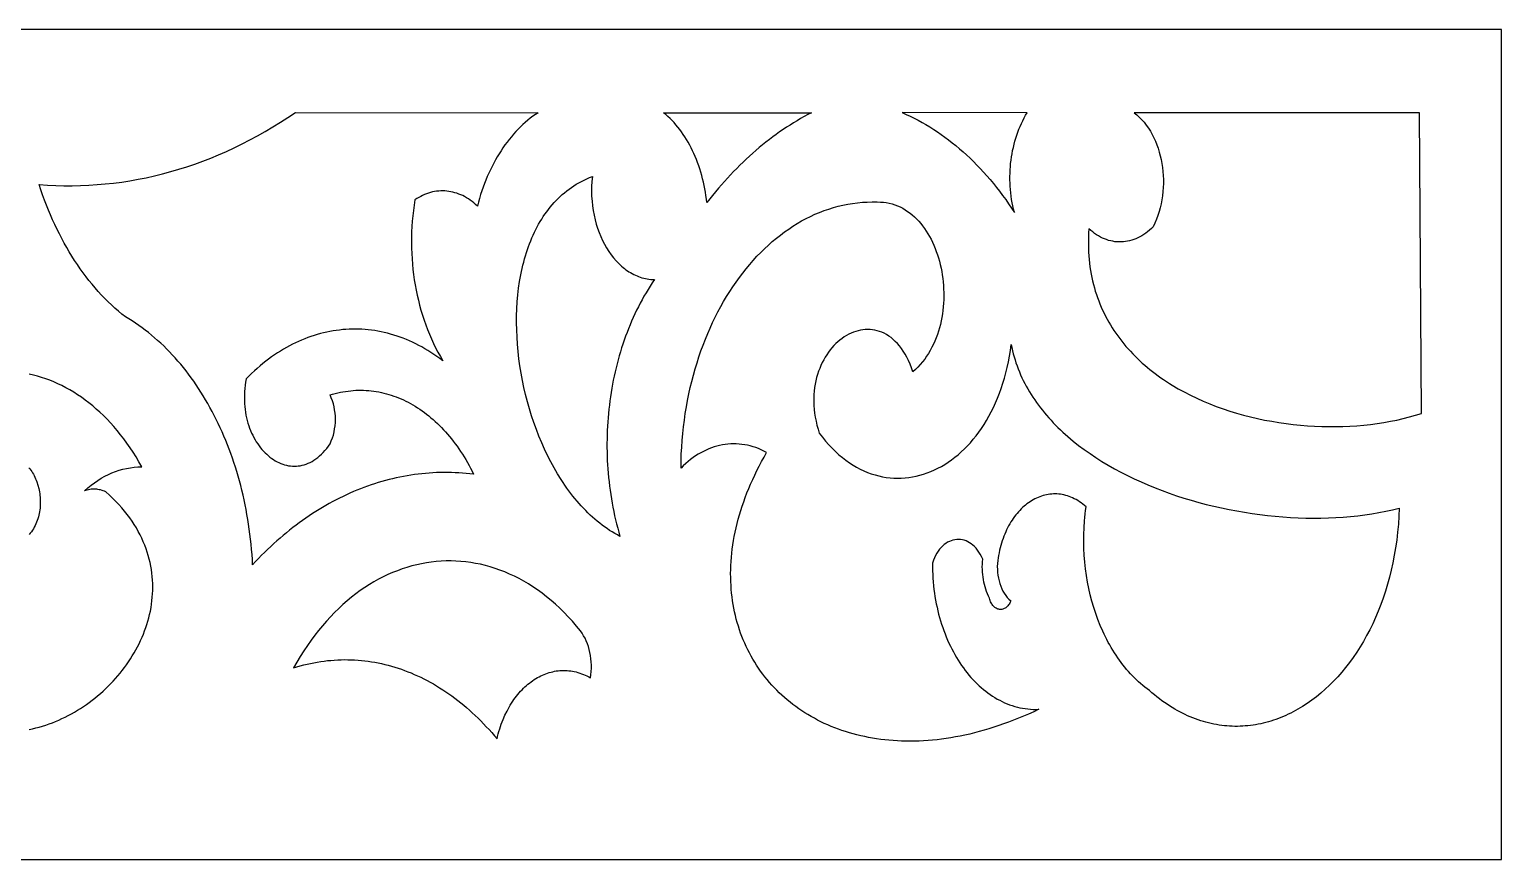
# Model space of a CAD drawing. Extents: x -220 to 220, y -60 to 60.
# Drawn here: x 7.3 to 220, y -60 to 60 of the extents above; entities that cross this region are included whole.
import ezdxf

# ---------------------------------------------------------------- set-up
doc = ezdxf.new("R2010")
doc.units = 0
doc.layers.add('LAYER_1', color=18, linetype='CONTINUOUS')

msp = doc.modelspace()

# ---------------------------------------------------------------- linework, layer by layer
at = {"layer": 'LAYER_1'}
for points in [[(-220, -60), (220, -60), (220, 60), (-220, 60)], [(39.57, -17.38), (39.53, -16.63), (39.48, -15.89), (39.42, -15.16), (39.35, -14.43), (39.27, -13.7), (39.18, -12.97), (39.09, -12.25), (38.99, -11.53), (38.87, -10.82), (38.75, -10.11), (38.62, -9.4), (38.48, -8.7), (38.34, -8), (38.18, -7.31), (38.02, -6.62), (37.85, -5.94), (37.67, -5.26), (37.48, -4.59), (37.28, -3.92), (37.08, -3.26), (36.86, -2.61), (36.64, -1.96), (36.42, -1.31), (36.18, -0.67), (35.94, -0.04), (35.69, 0.59), (35.43, 1.21), (35.16, 1.82), (34.89, 2.43), (34.61, 3.03), (34.32, 3.62), (34.02, 4.2), (33.72, 4.78), (33.41, 5.35), (33.1, 5.92), (32.77, 6.48), (32.44, 7.02), (32.11, 7.57), (31.76, 8.1), (31.41, 8.62), (31.06, 9.14), (30.69, 9.65), (30.32, 10.15), (29.95, 10.64), (29.56, 11.12), (29.18, 11.6), (28.78, 12.06), (28.38, 12.52), (27.97, 12.96), (27.56, 13.4), (27.14, 13.83), (26.72, 14.24), (26.29, 14.65), (25.85, 15.05), (25.41, 15.44), (24.96, 15.81), (24.51, 16.18), (24.05, 16.54), (23.59, 16.88), (23.12, 17.22), (22.65, 17.54), (22.17, 17.86), (21.69, 18.16), (21.2, 18.45), (20.68, 18.86), (20.17, 19.28), (19.67, 19.72), (19.18, 20.18), (18.69, 20.64), (18.21, 21.12), (17.74, 21.61), (17.28, 22.12), (16.82, 22.64), (16.37, 23.17), (15.93, 23.71), (15.5, 24.26), (15.08, 24.83), (14.66, 25.41), (14.25, 26), (13.85, 26.6), (13.46, 27.21), (13.08, 27.83), (12.71, 28.46), (12.34, 29.11), (11.99, 29.76), (11.65, 30.43), (11.31, 31.1), (10.98, 31.78), (10.67, 32.48), (10.36, 33.18), (10.06, 33.89), (9.78, 34.61), (9.5, 35.34), (9.23, 36.08), (8.98, 36.83), (8.73, 37.59), (9.93, 37.5), (11.13, 37.44), (12.32, 37.41), (13.52, 37.41), (14.71, 37.43), (15.91, 37.48), (17.1, 37.56), (18.29, 37.66), (19.48, 37.79), (20.67, 37.94), (21.85, 38.13), (23.03, 38.34), (24.21, 38.57), (25.39, 38.84), (26.56, 39.12), (27.73, 39.44), (28.89, 39.78), (30.05, 40.15), (31.21, 40.54), (32.36, 40.96), (33.51, 41.41), (34.65, 41.88), (35.79, 42.37), (36.92, 42.9), (38.05, 43.45), (39.17, 44.02), (40.29, 44.62), (41.4, 45.25), (42.5, 45.9), (43.59, 46.57), (44.68, 47.27), (45.76, 48), (80.8, 47.96), (80.42, 47.71), (80.05, 47.44), (79.68, 47.16), (79.32, 46.87), (78.96, 46.56), (78.61, 46.25), (78.26, 45.92), (77.92, 45.58), (77.59, 45.23), (77.27, 44.87), (76.95, 44.49), (76.63, 44.11), (76.33, 43.71), (76.03, 43.31), (75.74, 42.89), (75.46, 42.47), (75.18, 42.03), (74.91, 41.59), (74.65, 41.13), (74.4, 40.67), (74.16, 40.2), (73.92, 39.72), (73.69, 39.23), (73.47, 38.73), (73.26, 38.22), (73.06, 37.71), (72.87, 37.18), (72.69, 36.65), (72.51, 36.12), (72.35, 35.57), (72.19, 35.02), (72.04, 34.46), (71.79, 34.69), (71.53, 34.92), (71.27, 35.12), (71.01, 35.32), (70.74, 35.5), (70.47, 35.67), (70.19, 35.83), (69.92, 35.97), (69.64, 36.1), (69.35, 36.21), (69.07, 36.32), (68.78, 36.4), (68.49, 36.48), (68.2, 36.54), (67.91, 36.59), (67.62, 36.63), (67.33, 36.65), (67.03, 36.66), (66.74, 36.66), (66.45, 36.64), (66.15, 36.61), (65.86, 36.56), (65.57, 36.5), (65.28, 36.43), (64.99, 36.35), (64.7, 36.25), (64.42, 36.13), (64.13, 36.01), (63.85, 35.87), (63.57, 35.71), (63.29, 35.55), (63.02, 35.36), (62.9, 34.59), (62.8, 33.82), (62.71, 33.05), (62.64, 32.27), (62.58, 31.49), (62.54, 30.72), (62.52, 29.94), (62.52, 29.17), (62.53, 28.39), (62.55, 27.62), (62.6, 26.85), (62.66, 26.09), (62.73, 25.32), (62.82, 24.56), (62.93, 23.81), (63.05, 23.06), (63.19, 22.31), (63.34, 21.57), (63.51, 20.84), (63.69, 20.12), (63.89, 19.4), (64.1, 18.69), (64.33, 17.98), (64.57, 17.29), (64.83, 16.6), (65.11, 15.93), (65.39, 15.26), (65.7, 14.61), (66.01, 13.96), (66.34, 13.33), (66.69, 12.71), (67.05, 12.11), (66.62, 12.43), (66.2, 12.73), (65.77, 13.03), (65.33, 13.31), (64.9, 13.59), (64.46, 13.85), (64.02, 14.1), (63.58, 14.33), (63.13, 14.56), (62.69, 14.78), (62.24, 14.98), (61.79, 15.17), (61.34, 15.35), (60.88, 15.52), (60.43, 15.68), (59.97, 15.82), (59.51, 15.96), (59.05, 16.08), (58.59, 16.19), (58.13, 16.29), (57.67, 16.38), (57.21, 16.46), (56.75, 16.52), (56.28, 16.58), (55.82, 16.62), (55.36, 16.65), (54.89, 16.67), (54.43, 16.68), (53.97, 16.68), (53.5, 16.66), (53.04, 16.64), (52.58, 16.6), (52.11, 16.55), (51.65, 16.49), (51.19, 16.42), (50.73, 16.34), (50.27, 16.25), (49.81, 16.14), (49.36, 16.03), (48.9, 15.9), (48.45, 15.76), (47.99, 15.61), (47.54, 15.45), (47.09, 15.28), (46.65, 15.1), (46.2, 14.9), (45.76, 14.7), (45.32, 14.48), (44.88, 14.25), (44.44, 14.01), (44.01, 13.76), (43.58, 13.5), (43.15, 13.23), (42.72, 12.95), (42.3, 12.65), (41.88, 12.35), (41.46, 12.03), (41.05, 11.7), (40.64, 11.36), (40.23, 11.01), (39.83, 10.65), (39.43, 10.28), (39.03, 9.9), (38.64, 9.5), (38.56, 9.03), (38.49, 8.57), (38.44, 8.11), (38.41, 7.66), (38.38, 7.21), (38.38, 6.76), (38.38, 6.33), (38.4, 5.9), (38.44, 5.47), (38.48, 5.06), (38.54, 4.65), (38.61, 4.24), (38.7, 3.85), (38.79, 3.46), (38.9, 3.08), (39.01, 2.71), (39.14, 2.35), (39.28, 2), (39.42, 1.66), (39.58, 1.33), (39.75, 1), (39.92, 0.69), (40.1, 0.39), (40.3, 0.09), (40.5, -0.19), (40.7, -0.46), (40.92, -0.72), (41.14, -0.96), (41.36, -1.2), (41.6, -1.42), (41.84, -1.63), (42.08, -1.83), (42.33, -2.02), (42.59, -2.19), (42.84, -2.35), (43.11, -2.49), (43.37, -2.62), (43.64, -2.74), (43.92, -2.84), (44.19, -2.93), (44.47, -3), (44.75, -3.06), (45.03, -3.1), (45.32, -3.12), (45.6, -3.13), (45.89, -3.12), (46.17, -3.1), (46.46, -3.06), (46.75, -3), (47.03, -2.93), (47.31, -2.83), (47.6, -2.72), (47.88, -2.59), (48.16, -2.44), (48.43, -2.28), (48.71, -2.09), (48.98, -1.89), (49.24, -1.66), (49.51, -1.42), (49.77, -1.15), (50.02, -0.87), (50.27, -0.56), (50.52, -0.24), (50.76, 0.11), (50.94, 0.52), (51.1, 0.94), (51.23, 1.37), (51.34, 1.81), (51.42, 2.26), (51.48, 2.71), (51.52, 3.17), (51.53, 3.63), (51.52, 4.09), (51.48, 4.55), (51.42, 5.01), (51.34, 5.46), (51.23, 5.9), (51.1, 6.33), (50.94, 6.75), (50.76, 7.16), (51.13, 7.27), (51.5, 7.37), (51.88, 7.46), (52.25, 7.55), (52.62, 7.62), (53, 7.68), (53.37, 7.73), (53.74, 7.78), (54.11, 7.81), (54.49, 7.83), (54.86, 7.84), (55.23, 7.85), (55.6, 7.84), (55.97, 7.82), (56.34, 7.8), (56.71, 7.76), (57.07, 7.71), (57.44, 7.66), (57.8, 7.59), (58.17, 7.52), (58.53, 7.44), (58.89, 7.34), (59.25, 7.24), (59.6, 7.13), (59.96, 7.01), (60.31, 6.88), (60.66, 6.74), (61.01, 6.59), (61.36, 6.44), (61.71, 6.27), (62.05, 6.1), (62.39, 5.91), (62.73, 5.72), (63.06, 5.52), (63.4, 5.31), (63.73, 5.09), (64.05, 4.87), (64.38, 4.63), (64.7, 4.39), (65.02, 4.13), (65.33, 3.87), (65.65, 3.61), (65.95, 3.33), (66.26, 3.04), (66.56, 2.75), (66.86, 2.45), (67.15, 2.14), (67.44, 1.82), (67.73, 1.49), (68.01, 1.16), (68.29, 0.82), (68.56, 0.47), (68.83, 0.11), (69.1, -0.25), (69.36, -0.62), (69.62, -1), (69.87, -1.39), (70.11, -1.79), (70.36, -2.19), (70.59, -2.6), (70.83, -3.02), (71.05, -3.44), (71.27, -3.87), (71.49, -4.31), (70.96, -4.25), (70.42, -4.19), (69.88, -4.15), (69.35, -4.11), (68.81, -4.08), (68.28, -4.06), (67.74, -4.05), (67.21, -4.05), (66.67, -4.06), (66.14, -4.07), (65.61, -4.1), (65.08, -4.13), (64.54, -4.17), (64.01, -4.22), (63.48, -4.28), (62.95, -4.35), (62.43, -4.43), (61.9, -4.51), (61.37, -4.61), (60.85, -4.71), (60.32, -4.82), (59.8, -4.94), (59.28, -5.07), (58.76, -5.2), (58.24, -5.35), (57.72, -5.5), (57.2, -5.67), (56.69, -5.84), (56.18, -6.01), (55.66, -6.2), (55.15, -6.4), (54.64, -6.6), (54.14, -6.81), (53.63, -7.03), (53.13, -7.26), (52.63, -7.5), (52.13, -7.74), (51.63, -8), (51.14, -8.26), (50.64, -8.53), (50.15, -8.8), (49.66, -9.09), (49.18, -9.38), (48.69, -9.68), (48.21, -9.99), (47.73, -10.31), (47.25, -10.64), (46.78, -10.97), (46.3, -11.31), (45.84, -11.66), (45.37, -12.02), (44.9, -12.38), (44.44, -12.76), (43.98, -13.14), (43.53, -13.53), (43.08, -13.92), (42.63, -14.33), (42.18, -14.74), (41.74, -15.16), (41.3, -15.59), (40.86, -16.02), (40.42, -16.47), (39.99, -16.92)], [(105.19, 34.96), (105.13, 35.47), (105.06, 35.97), (104.98, 36.47), (104.9, 36.97), (104.8, 37.46), (104.69, 37.94), (104.58, 38.42), (104.45, 38.9), (104.32, 39.37), (104.17, 39.83), (104.02, 40.29), (103.86, 40.74), (103.69, 41.18), (103.51, 41.62), (103.32, 42.05), (103.13, 42.47), (102.92, 42.88), (102.71, 43.29), (102.49, 43.69), (102.26, 44.07), (102.03, 44.45), (101.78, 44.82), (101.53, 45.18), (101.27, 45.54), (101.01, 45.88), (100.73, 46.21), (100.45, 46.53), (100.17, 46.84), (99.87, 47.14), (99.57, 47.42), (99.26, 47.7), (98.95, 47.96), (120.3, 47.96), (119.78, 47.69), (119.26, 47.41), (118.74, 47.11), (118.23, 46.81), (117.72, 46.5), (117.21, 46.18), (116.7, 45.86), (116.2, 45.52), (115.7, 45.18), (115.2, 44.82), (114.71, 44.46), (114.22, 44.09), (113.73, 43.71), (113.25, 43.32), (112.77, 42.93), (112.29, 42.52), (111.82, 42.11), (111.35, 41.69), (110.88, 41.26), (110.42, 40.82), (109.96, 40.38), (109.51, 39.92), (109.06, 39.46), (108.61, 38.99), (108.17, 38.52), (107.73, 38.03), (107.3, 37.54), (106.87, 37.04), (106.44, 36.53), (106.02, 36.01), (105.6, 35.49)], [(133.41, 47.97), (133.99, 47.71), (134.57, 47.44), (135.15, 47.16), (135.72, 46.87), (136.28, 46.56), (136.85, 46.24), (137.4, 45.9), (137.96, 45.55), (138.51, 45.19), (139.05, 44.82), (139.59, 44.43), (140.12, 44.03), (140.65, 43.62), (141.18, 43.2), (141.7, 42.76), (142.21, 42.31), (142.72, 41.85), (143.22, 41.38), (143.72, 40.89), (144.21, 40.4), (144.7, 39.89), (145.18, 39.37), (145.65, 38.84), (146.12, 38.29), (146.58, 37.74), (147.03, 37.17), (147.48, 36.6), (147.92, 36.01), (148.36, 35.41), (148.78, 34.8), (149.2, 34.18), (149.62, 33.55), (149.5, 34.01), (149.4, 34.48), (149.3, 34.94), (149.22, 35.42), (149.15, 35.89), (149.1, 36.36), (149.05, 36.84), (149.01, 37.32), (148.99, 37.79), (148.98, 38.27), (148.98, 38.75), (148.99, 39.22), (149.01, 39.7), (149.04, 40.17), (149.08, 40.64), (149.14, 41.11), (149.2, 41.58), (149.28, 42.04), (149.37, 42.5), (149.47, 42.95), (149.58, 43.4), (149.69, 43.85), (149.82, 44.29), (149.97, 44.73), (150.12, 45.16), (150.28, 45.58), (150.45, 45.99), (150.63, 46.4), (150.83, 46.81), (151.03, 47.2), (151.24, 47.59), (151.47, 47.96)], [(160.39, 31.19), (160.35, 30.61), (160.32, 30.04), (160.31, 29.47), (160.31, 28.91), (160.32, 28.35), (160.34, 27.81), (160.37, 27.26), (160.42, 26.73), (160.48, 26.2), (160.54, 25.67), (160.62, 25.16), (160.71, 24.64), (160.81, 24.14), (160.92, 23.64), (161.04, 23.15), (161.17, 22.66), (161.31, 22.18), (161.46, 21.7), (161.62, 21.24), (161.8, 20.77), (161.98, 20.32), (162.17, 19.87), (162.36, 19.42), (162.57, 18.98), (162.79, 18.55), (163.02, 18.12), (163.25, 17.7), (163.49, 17.29), (163.75, 16.88), (164.01, 16.48), (164.28, 16.08), (164.55, 15.69), (164.84, 15.31), (165.13, 14.93), (165.43, 14.55), (165.74, 14.19), (166.06, 13.83), (166.38, 13.47), (166.71, 13.12), (167.05, 12.78), (167.39, 12.44), (167.74, 12.11), (168.1, 11.78), (168.46, 11.46), (168.83, 11.15), (169.21, 10.84), (169.59, 10.54), (169.98, 10.24), (170.37, 9.95), (170.77, 9.66), (171.18, 9.39), (171.59, 9.11), (172.01, 8.84), (172.43, 8.58), (173.29, 8.07), (174.16, 7.59), (175.06, 7.13), (175.97, 6.69), (176.9, 6.28), (177.84, 5.88), (178.79, 5.51), (179.76, 5.16), (180.74, 4.84), (181.73, 4.53), (182.73, 4.25), (183.74, 3.99), (184.75, 3.76), (185.77, 3.54), (186.8, 3.35), (187.83, 3.18), (188.86, 3.03), (189.89, 2.9), (190.93, 2.79), (191.96, 2.71), (193, 2.65), (194.03, 2.6), (195.05, 2.58), (196.08, 2.59), (197.09, 2.61), (198.1, 2.65), (199.1, 2.72), (200.09, 2.8), (201.08, 2.91), (202.05, 3.03), (203.01, 3.18), (203.95, 3.35), (204.88, 3.54), (205.8, 3.75), (206.7, 3.98), (207.58, 4.23), (208.44, 4.5), (208.13, 47.96), (166.92, 47.96), (167.11, 47.81), (167.3, 47.65), (167.67, 47.31), (168.03, 46.95), (168.36, 46.57), (168.68, 46.16), (168.98, 45.73), (169.26, 45.29), (169.52, 44.82), (169.76, 44.34), (169.99, 43.85), (170.19, 43.34), (170.38, 42.82), (170.54, 42.28), (170.69, 41.74), (170.82, 41.18), (170.92, 40.62), (171.01, 40.05), (171.07, 39.47), (171.12, 38.89), (171.14, 38.31), (171.14, 37.72), (171.12, 37.13), (171.08, 36.55), (171.01, 35.96), (170.93, 35.38), (170.82, 34.8), (170.68, 34.23), (170.53, 33.66), (170.35, 33.1), (170.14, 32.55), (169.92, 32.01), (169.67, 31.48), (169.41, 31.22), (169.14, 30.98), (168.87, 30.76), (168.6, 30.55), (168.32, 30.35), (168.03, 30.18), (167.75, 30.01), (167.46, 29.87), (167.16, 29.74), (166.87, 29.63), (166.57, 29.53), (166.27, 29.45), (165.97, 29.38), (165.67, 29.33), (165.36, 29.3), (165.06, 29.28), (164.75, 29.28), (164.45, 29.29), (164.15, 29.32), (163.84, 29.37), (163.54, 29.43), (163.24, 29.51), (162.94, 29.61), (162.64, 29.72), (162.35, 29.85), (162.06, 29.99), (161.77, 30.15), (161.48, 30.32), (161.2, 30.52), (160.93, 30.72), (160.65, 30.95)], [(92.64, -13.29), (92.26, -13.08), (91.89, -12.87), (91.51, -12.64), (91.14, -12.41), (90.78, -12.16), (90.42, -11.91), (90.06, -11.65), (89.71, -11.38), (89.36, -11.09), (89.02, -10.8), (88.68, -10.5), (88.35, -10.2), (88.02, -9.88), (87.69, -9.56), (87.37, -9.22), (87.05, -8.88), (86.74, -8.54), (86.44, -8.18), (86.13, -7.82), (85.84, -7.45), (85.54, -7.07), (85.26, -6.69), (84.97, -6.29), (84.69, -5.9), (84.42, -5.49), (84.15, -5.08), (83.63, -4.25), (83.13, -3.38), (82.65, -2.5), (82.19, -1.6), (81.75, -0.68), (81.33, 0.26), (80.93, 1.22), (80.56, 2.19), (80.2, 3.17), (79.87, 4.16), (79.56, 5.17), (79.28, 6.18), (79.01, 7.21), (78.77, 8.24), (78.56, 9.27), (78.36, 10.31), (78.19, 11.35), (78.05, 12.4), (77.93, 13.44), (77.84, 14.48), (77.77, 15.52), (77.72, 16.56), (77.7, 17.58), (77.71, 18.61), (77.74, 19.62), (77.8, 20.63), (77.89, 21.62), (78, 22.6), (78.14, 23.57), (78.31, 24.53), (78.4, 25), (78.51, 25.46), (78.61, 25.93), (78.73, 26.38), (78.85, 26.84), (78.98, 27.28), (79.12, 27.73), (79.26, 28.17), (79.41, 28.6), (79.57, 29.02), (79.74, 29.45), (79.91, 29.86), (80.09, 30.27), (80.28, 30.67), (80.47, 31.07), (80.67, 31.46), (80.88, 31.84), (81.1, 32.22), (81.33, 32.59), (81.56, 32.95), (81.8, 33.3), (82.05, 33.65), (82.3, 33.99), (82.56, 34.32), (82.83, 34.64), (83.11, 34.96), (83.4, 35.27), (83.69, 35.56), (83.99, 35.85), (84.3, 36.13), (84.62, 36.4), (84.95, 36.67), (85.28, 36.92), (85.62, 37.16), (85.97, 37.39), (86.33, 37.62), (86.7, 37.83), (87.07, 38.03), (87.45, 38.23), (87.84, 38.41), (88.24, 38.58), (88.65, 38.74), (88.58, 38.01), (88.54, 37.29), (88.53, 36.58), (88.55, 35.88), (88.6, 35.18), (88.67, 34.49), (88.77, 33.82), (88.89, 33.15), (89.04, 32.5), (89.21, 31.87), (89.4, 31.25), (89.62, 30.64), (89.86, 30.06), (90.12, 29.49), (90.4, 28.94), (90.7, 28.42), (91.02, 27.92), (91.35, 27.44), (91.71, 26.98), (92.08, 26.55), (92.27, 26.35), (92.47, 26.15), (92.67, 25.96), (92.87, 25.78), (93.08, 25.6), (93.29, 25.43), (93.5, 25.27), (93.72, 25.12), (93.94, 24.97), (94.17, 24.84), (94.39, 24.71), (94.63, 24.59), (94.86, 24.47), (95.1, 24.37), (95.34, 24.27), (95.58, 24.19), (95.82, 24.11), (96.07, 24.04), (96.32, 23.98), (96.57, 23.93), (96.83, 23.9), (97.09, 23.87), (97.35, 23.85), (97.61, 23.84), (97.29, 23.37), (96.99, 22.89), (96.69, 22.41), (96.4, 21.93), (96.11, 21.43), (95.83, 20.93), (95.56, 20.43), (95.3, 19.92), (95.04, 19.4), (94.79, 18.88), (94.55, 18.35), (94.32, 17.82), (94.09, 17.28), (93.87, 16.74), (93.66, 16.19), (93.45, 15.64), (93.25, 15.08), (93.06, 14.52), (92.88, 13.96), (92.7, 13.39), (92.53, 12.82), (92.37, 12.24), (92.22, 11.66), (92.08, 11.08), (91.94, 10.49), (91.81, 9.9), (91.68, 9.31), (91.57, 8.72), (91.46, 8.12), (91.36, 7.52), (91.27, 6.91), (91.18, 6.31), (91.11, 5.7), (91.04, 5.09), (90.97, 4.48), (90.92, 3.87), (90.87, 3.26), (90.84, 2.64), (90.81, 2.03), (90.78, 1.41), (90.77, 0.79), (90.76, 0.18), (90.76, -0.44), (90.77, -1.06), (90.79, -1.68), (90.81, -2.3), (90.85, -2.92), (90.89, -3.54), (90.94, -4.16), (90.99, -4.77), (91.06, -5.39), (91.13, -6.01), (91.21, -6.62), (91.3, -7.24), (91.4, -7.85), (91.5, -8.46), (91.62, -9.07), (91.74, -9.68), (91.87, -10.29), (92.01, -10.89), (92.15, -11.49), (92.31, -12.09), (92.47, -12.69)], [(101.46, -3.42), (101.47, -2.41), (101.5, -1.4), (101.56, -0.4), (101.63, 0.59), (101.71, 1.57), (101.82, 2.55), (101.94, 3.52), (102.08, 4.48), (102.23, 5.43), (102.41, 6.37), (102.59, 7.3), (102.8, 8.22), (103.02, 9.13), (103.25, 10.04), (103.5, 10.93), (103.77, 11.81), (104.05, 12.68), (104.34, 13.53), (104.65, 14.38), (104.98, 15.21), (105.32, 16.03), (105.67, 16.84), (106.03, 17.63), (106.41, 18.41), (106.8, 19.18), (107.21, 19.93), (107.62, 20.67), (108.05, 21.4), (108.49, 22.1), (108.95, 22.8), (109.41, 23.48), (109.89, 24.14), (110.37, 24.78), (110.87, 25.41), (111.38, 26.03), (111.9, 26.62), (112.43, 27.2), (112.97, 27.76), (113.52, 28.3), (114.08, 28.82), (114.65, 29.33), (115.23, 29.81), (115.82, 30.28), (116.41, 30.73), (117.02, 31.15), (117.63, 31.56), (118.25, 31.95), (118.88, 32.31), (119.52, 32.65), (120.16, 32.98), (120.81, 33.28), (121.47, 33.55), (122.13, 33.81), (122.8, 34.04), (123.48, 34.25), (124.16, 34.44), (124.85, 34.6), (125.54, 34.74), (126.24, 34.86), (126.95, 34.95), (127.66, 35.01), (128.37, 35.05), (129.09, 35.07), (129.81, 35.06), (130.26, 35.05), (130.69, 35.02), (131.12, 34.96), (131.54, 34.88), (131.95, 34.78), (132.35, 34.65), (132.74, 34.51), (133.12, 34.34), (133.49, 34.14), (133.85, 33.93), (134.2, 33.7), (134.54, 33.45), (134.87, 33.19), (135.19, 32.9), (135.5, 32.6), (135.8, 32.28), (136.09, 31.95), (136.36, 31.6), (136.63, 31.24), (136.88, 30.86), (137.13, 30.47), (137.36, 30.07), (137.58, 29.66), (137.79, 29.23), (137.99, 28.8), (138.17, 28.35), (138.34, 27.9), (138.5, 27.43), (138.65, 26.96), (138.79, 26.48), (138.91, 26), (139.02, 25.51), (139.12, 25.01), (139.2, 24.51), (139.27, 24), (139.33, 23.5), (139.37, 22.99), (139.4, 22.47), (139.42, 21.96), (139.42, 21.44), (139.41, 20.93), (139.39, 20.41), (139.35, 19.9), (139.29, 19.38), (139.22, 18.87), (139.14, 18.37), (139.04, 17.86), (138.93, 17.36), (138.8, 16.87), (138.66, 16.38), (138.5, 15.9), (138.32, 15.42), (138.13, 14.96), (137.93, 14.5), (137.7, 14.05), (137.47, 13.6), (137.21, 13.17), (136.94, 12.75), (136.66, 12.34), (136.35, 11.95), (136.03, 11.56), (135.69, 11.19), (135.34, 10.83), (134.97, 10.49), (134.76, 11.07), (134.55, 11.61), (134.32, 12.13), (134.08, 12.61), (133.82, 13.07), (133.56, 13.49), (133.29, 13.89), (133.01, 14.26), (132.71, 14.6), (132.42, 14.91), (132.11, 15.2), (131.8, 15.45), (131.48, 15.68), (131.15, 15.89), (130.82, 16.07), (130.49, 16.22), (130.15, 16.35), (129.81, 16.45), (129.46, 16.53), (129.12, 16.59), (128.77, 16.62), (128.42, 16.63), (128.07, 16.62), (127.73, 16.58), (127.38, 16.52), (127.04, 16.45), (126.69, 16.35), (126.36, 16.23), (126.02, 16.09), (125.69, 15.93), (125.36, 15.75), (125.04, 15.55), (124.73, 15.33), (124.42, 15.1), (124.12, 14.84), (123.83, 14.58), (123.55, 14.29), (123.27, 13.99), (123.01, 13.67), (122.76, 13.33), (122.51, 12.98), (122.28, 12.62), (122.07, 12.24), (121.86, 11.84), (121.67, 11.44), (121.49, 11.01), (121.33, 10.58), (121.18, 10.14), (121.05, 9.68), (120.94, 9.21), (120.84, 8.73), (120.76, 8.24), (120.7, 7.73), (120.66, 7.22), (120.64, 6.7), (120.63, 6.17), (120.65, 5.63), (120.7, 5.08), (120.76, 4.53), (120.85, 3.96), (120.96, 3.39), (121.09, 2.81), (121.25, 2.23), (121.43, 1.64), (121.89, 1.05), (122.35, 0.49), (122.82, -0.05), (123.3, -0.55), (123.78, -1.02), (124.27, -1.47), (124.77, -1.89), (125.28, -2.27), (125.79, -2.64), (126.31, -2.97), (126.83, -3.27), (127.35, -3.55), (127.88, -3.8), (128.41, -4.03), (128.95, -4.22), (129.49, -4.39), (130.03, -4.54), (130.57, -4.65), (131.11, -4.75), (131.66, -4.81), (132.2, -4.85), (132.74, -4.87), (133.28, -4.86), (133.83, -4.83), (134.37, -4.77), (134.9, -4.68), (135.44, -4.58), (135.97, -4.44), (136.5, -4.29), (137.02, -4.11), (137.54, -3.91), (138.06, -3.68), (138.57, -3.43), (139.07, -3.16), (139.57, -2.87), (140.06, -2.55), (140.54, -2.21), (141.01, -1.85), (141.48, -1.47), (141.94, -1.07), (142.39, -0.65), (142.83, -0.2), (143.26, 0.26), (143.68, 0.75), (144.09, 1.26), (144.48, 1.78), (144.87, 2.33), (145.24, 2.9), (145.6, 3.48), (145.95, 4.09), (146.28, 4.71), (146.6, 5.36), (146.9, 6.02), (147.19, 6.7), (147.47, 7.4), (147.72, 8.11), (147.96, 8.85), (148.19, 9.6), (148.39, 10.37), (148.58, 11.15), (148.75, 11.96), (148.9, 12.78), (149.04, 13.61), (149.15, 14.46), (149.24, 14.01), (149.34, 13.56), (149.46, 13.11), (149.58, 12.66), (149.71, 12.22), (149.85, 11.79), (150.01, 11.35), (150.17, 10.92), (150.34, 10.5), (150.52, 10.08), (150.71, 9.66), (150.91, 9.24), (151.12, 8.83), (151.33, 8.43), (151.56, 8.03), (151.79, 7.63), (152.04, 7.23), (152.29, 6.84), (152.55, 6.46), (152.82, 6.07), (153.09, 5.69), (153.38, 5.32), (153.67, 4.95), (153.97, 4.58), (154.27, 4.22), (154.59, 3.86), (154.91, 3.5), (155.24, 3.15), (155.57, 2.81), (155.92, 2.46), (156.27, 2.13), (156.63, 1.79), (157.36, 1.14), (158.12, 0.5), (158.9, -0.13), (159.71, -0.73), (160.55, -1.32), (161.4, -1.9), (162.27, -2.45), (163.17, -2.99), (164.09, -3.51), (165.02, -4.01), (165.97, -4.5), (166.94, -4.97), (167.92, -5.42), (168.92, -5.85), (169.94, -6.26), (170.96, -6.66), (172, -7.04), (173.05, -7.4), (174.11, -7.74), (175.18, -8.06), (176.26, -8.37), (177.34, -8.65), (178.43, -8.92), (179.53, -9.17), (180.63, -9.4), (181.74, -9.61), (182.85, -9.8), (183.96, -9.97), (185.07, -10.13), (186.19, -10.26), (187.3, -10.37), (188.41, -10.47), (189.52, -10.54), (190.62, -10.59), (191.72, -10.63), (192.82, -10.64), (193.91, -10.63), (194.99, -10.61), (196.06, -10.56), (197.13, -10.49), (198.18, -10.4), (199.23, -10.3), (200.26, -10.17), (201.28, -10.01), (202.29, -9.84), (203.28, -9.65), (204.26, -9.43), (205.22, -9.2), (205.17, -10.38), (205.09, -11.54), (204.98, -12.69), (204.85, -13.81), (204.69, -14.93), (204.5, -16.02), (204.3, -17.1), (204.06, -18.15), (203.8, -19.19), (203.52, -20.21), (203.22, -21.21), (202.9, -22.19), (202.55, -23.15), (202.18, -24.09), (201.79, -25.01), (201.39, -25.9), (200.96, -26.78), (200.51, -27.63), (200.05, -28.46), (199.56, -29.26), (199.07, -30.04), (198.55, -30.8), (198.02, -31.53), (197.47, -32.24), (196.91, -32.92), (196.33, -33.58), (195.74, -34.21), (195.13, -34.81), (194.52, -35.39), (193.89, -35.94), (193.25, -36.47), (192.59, -36.96), (191.93, -37.43), (191.26, -37.86), (190.92, -38.07), (190.58, -38.27), (190.23, -38.47), (189.89, -38.65), (189.54, -38.83), (189.19, -39), (188.83, -39.16), (188.48, -39.32), (188.12, -39.46), (187.76, -39.6), (187.4, -39.74), (187.04, -39.86), (186.68, -39.98), (186.31, -40.08), (185.95, -40.18), (185.58, -40.28), (185.21, -40.36), (184.84, -40.44), (184.47, -40.5), (184.1, -40.56), (183.73, -40.61), (183.35, -40.66), (182.98, -40.69), (182.6, -40.71), (182.23, -40.73), (181.85, -40.74), (181.47, -40.74), (181.09, -40.73), (180.71, -40.71), (180.33, -40.69), (179.96, -40.65), (179.58, -40.61), (179.2, -40.56), (178.82, -40.49), (178.44, -40.42), (178.06, -40.34), (177.68, -40.25), (177.3, -40.16), (176.92, -40.05), (176.54, -39.93), (176.16, -39.81), (175.78, -39.67), (175.4, -39.53), (175.03, -39.37), (174.65, -39.21), (174.27, -39.03), (173.9, -38.85), (173.53, -38.66), (173.15, -38.46), (172.78, -38.24), (172.41, -38.02), (172.04, -37.79), (171.67, -37.55), (171.3, -37.3), (170.94, -37.03), (170.57, -36.76), (170.21, -36.48), (169.85, -36.19), (169.48, -35.89), (169.13, -35.57), (168.8, -35.33), (168.48, -35.09), (168.17, -34.83), (167.86, -34.57), (167.56, -34.3), (167.26, -34.02), (166.97, -33.73), (166.68, -33.44), (166.39, -33.14), (166.11, -32.83), (165.84, -32.51), (165.57, -32.19), (165.31, -31.86), (165.05, -31.52), (164.8, -31.18), (164.55, -30.83), (164.31, -30.47), (164.07, -30.11), (163.84, -29.74), (163.62, -29.36), (163.4, -28.98), (163.18, -28.6), (162.98, -28.2), (162.77, -27.81), (162.58, -27.4), (162.39, -27), (162.03, -26.17), (161.69, -25.31), (161.37, -24.45), (161.08, -23.56), (160.82, -22.66), (160.58, -21.75), (160.37, -20.82), (160.18, -19.88), (160.02, -18.92), (159.89, -17.96), (159.78, -16.99), (159.7, -16.01), (159.66, -15.02), (159.63, -14.03), (159.64, -13.03), (159.68, -12.03), (159.75, -11.03), (159.79, -10.53), (159.85, -10.02), (159.91, -9.52), (159.97, -9.02), (159.74, -8.81), (159.5, -8.62), (159.26, -8.44), (159.02, -8.27), (158.77, -8.11), (158.53, -7.97), (158.28, -7.84), (158.03, -7.72), (157.78, -7.61), (157.53, -7.51), (157.28, -7.43), (157.03, -7.35), (156.77, -7.29), (156.52, -7.24), (156.27, -7.2), (156.02, -7.17), (155.76, -7.15), (155.51, -7.14), (155.26, -7.15), (155.01, -7.16), (154.76, -7.19), (154.51, -7.22), (154.26, -7.27), (154.01, -7.32), (153.77, -7.39), (153.53, -7.46), (153.29, -7.55), (153.05, -7.65), (152.81, -7.75), (152.57, -7.87), (152.34, -7.99), (152.11, -8.13), (151.89, -8.27), (151.66, -8.42), (151.44, -8.58), (151.23, -8.75), (151.01, -8.93), (150.8, -9.12), (150.6, -9.32), (150.4, -9.52), (150.2, -9.74), (150.01, -9.96), (149.82, -10.19), (149.64, -10.43), (149.46, -10.68), (149.28, -10.93), (149.12, -11.2), (148.95, -11.47), (148.79, -11.75), (148.64, -12.03), (148.5, -12.33), (148.36, -12.63), (148.22, -12.94), (148.1, -13.25), (147.98, -13.58), (147.86, -13.91), (147.76, -14.24), (147.66, -14.59), (147.56, -14.94), (147.48, -15.29), (147.4, -15.66), (147.33, -16.03), (147.27, -16.4), (147.21, -16.79), (147.17, -17.22), (147.15, -17.65), (147.16, -18.07), (147.19, -18.49), (147.24, -18.91), (147.31, -19.32), (147.4, -19.72), (147.51, -20.1), (147.65, -20.48), (147.8, -20.84), (147.97, -21.18), (148.16, -21.51), (148.37, -21.82), (148.59, -22.1), (148.84, -22.37), (149.1, -22.61), (149.03, -22.77), (148.95, -22.93), (148.87, -23.07), (148.78, -23.19), (148.69, -23.31), (148.59, -23.42), (148.49, -23.51), (148.38, -23.59), (148.28, -23.66), (148.16, -23.72), (148.05, -23.77), (147.94, -23.8), (147.82, -23.83), (147.7, -23.84), (147.59, -23.84), (147.47, -23.83), (147.35, -23.81), (147.24, -23.78), (147.12, -23.74), (147.01, -23.68), (146.9, -23.62), (146.8, -23.54), (146.7, -23.46), (146.6, -23.36), (146.51, -23.26), (146.42, -23.14), (146.34, -23.01), (146.26, -22.87), (146.19, -22.72), (146.13, -22.56), (146.07, -22.4), (146.03, -22.22), (145.88, -21.91), (145.74, -21.59), (145.61, -21.26), (145.49, -20.93), (145.39, -20.59), (145.29, -20.24), (145.21, -19.89), (145.14, -19.53), (145.09, -19.17), (145.04, -18.8), (145.01, -18.44), (144.99, -18.07), (144.98, -17.69), (144.99, -17.32), (145.01, -16.95), (145.04, -16.57), (144.87, -16.21), (144.7, -15.87), (144.5, -15.55), (144.3, -15.27), (144.09, -15), (143.86, -14.76), (143.63, -14.55), (143.39, -14.36), (143.14, -14.2), (142.89, -14.06), (142.63, -13.94), (142.36, -13.85), (142.1, -13.79), (141.83, -13.75), (141.56, -13.73), (141.29, -13.74), (141.02, -13.77), (140.75, -13.83), (140.49, -13.91), (140.23, -14.02), (139.98, -14.14), (139.73, -14.3), (139.49, -14.47), (139.25, -14.68), (139.03, -14.9), (138.81, -15.15), (138.61, -15.42), (138.42, -15.72), (138.24, -16.03), (138.07, -16.38), (137.92, -16.74), (137.79, -17.13), (137.79, -17.69), (137.8, -18.24), (137.82, -18.79), (137.85, -19.33), (137.89, -19.87), (137.94, -20.41), (138, -20.94), (138.07, -21.47), (138.15, -21.99), (138.24, -22.51), (138.33, -23.02), (138.44, -23.52), (138.55, -24.03), (138.68, -24.52), (138.81, -25.01), (138.95, -25.5), (139.1, -25.98), (139.26, -26.45), (139.42, -26.91), (139.6, -27.37), (139.78, -27.82), (139.97, -28.27), (140.16, -28.71), (140.37, -29.14), (140.58, -29.56), (140.8, -29.97), (141.02, -30.38), (141.25, -30.78), (141.49, -31.17), (141.74, -31.55), (141.99, -31.93), (142.25, -32.29), (142.51, -32.65), (142.78, -33), (143.06, -33.33), (143.34, -33.66), (143.63, -33.98), (143.93, -34.29), (144.23, -34.59), (144.53, -34.87), (144.84, -35.15), (145.16, -35.42), (145.48, -35.68), (145.8, -35.92), (146.13, -36.16), (146.47, -36.38), (146.81, -36.59), (147.15, -36.79), (147.5, -36.98), (147.85, -37.16), (148.21, -37.32), (148.57, -37.48), (148.93, -37.62), (149.3, -37.74), (149.67, -37.86), (150.05, -37.96), (150.42, -38.05), (150.8, -38.12), (151.19, -38.18), (151.57, -38.23), (151.96, -38.27), (152.35, -38.29), (152.75, -38.29), (153.14, -38.28), (152.41, -38.63), (151.68, -38.96), (150.95, -39.27), (150.23, -39.57), (149.51, -39.86), (148.79, -40.14), (148.07, -40.4), (147.36, -40.64), (146.65, -40.88), (145.95, -41.1), (145.25, -41.31), (144.55, -41.5), (143.85, -41.68), (143.16, -41.85), (142.48, -42), (141.79, -42.14), (141.12, -42.27), (140.44, -42.39), (139.77, -42.49), (139.11, -42.59), (138.45, -42.67), (137.79, -42.73), (137.14, -42.79), (136.49, -42.83), (135.85, -42.86), (135.21, -42.88), (134.58, -42.89), (133.96, -42.89), (133.33, -42.87), (132.72, -42.84), (132.11, -42.81), (131.5, -42.76), (130.9, -42.7), (130.31, -42.63), (129.72, -42.54), (129.14, -42.45), (128.56, -42.35), (128, -42.23), (127.43, -42.11), (126.87, -41.97), (126.32, -41.83), (125.78, -41.67), (125.24, -41.51), (124.71, -41.33), (124.19, -41.15), (123.67, -40.95), (123.16, -40.75), (122.66, -40.53), (122.16, -40.31), (121.67, -40.07), (121.19, -39.83), (120.72, -39.58), (120.25, -39.32), (119.79, -39.05), (119.34, -38.77), (118.9, -38.48), (118.46, -38.19), (118.04, -37.88), (117.62, -37.57), (117.21, -37.25), (116.81, -36.92), (116.41, -36.58), (116.03, -36.23), (115.65, -35.88), (115.28, -35.52), (114.92, -35.15), (114.57, -34.77), (114.23, -34.38), (113.9, -33.99), (113.58, -33.59), (113.26, -33.18), (112.96, -32.77), (112.66, -32.35), (112.38, -31.92), (112.1, -31.48), (111.84, -31.04), (111.58, -30.59), (111.33, -30.13), (111.1, -29.67), (110.87, -29.2), (110.66, -28.73), (110.45, -28.25), (110.26, -27.76), (110.07, -27.27), (109.9, -26.77), (109.74, -26.26), (109.58, -25.75), (109.44, -25.24), (109.31, -24.72), (109.19, -24.19), (109.09, -23.66), (108.99, -23.12), (108.9, -22.58), (108.83, -22.03), (108.77, -21.48), (108.72, -20.92), (108.68, -20.36), (108.65, -19.79), (108.64, -19.22), (108.63, -18.64), (108.64, -18.07), (108.66, -17.48), (108.7, -16.89), (108.74, -16.3), (108.8, -15.71), (108.87, -15.11), (108.96, -14.5), (109.05, -13.9), (109.16, -13.29), (109.29, -12.67), (109.42, -12.06), (109.57, -11.44), (109.73, -10.81), (109.91, -10.19), (110.1, -9.56), (110.3, -8.92), (110.52, -8.29), (110.75, -7.65), (110.99, -7.01), (111.25, -6.37), (111.52, -5.73), (111.81, -5.08), (112.11, -4.43), (112.42, -3.78), (112.75, -3.13), (113.1, -2.47), (113.46, -1.82), (113.83, -1.16), (113.44, -0.96), (113.05, -0.77), (112.66, -0.6), (112.26, -0.45), (111.86, -0.32), (111.46, -0.21), (111.06, -0.11), (110.66, -0.04), (110.25, 0.02), (109.85, 0.07), (109.45, 0.09), (109.04, 0.1), (108.64, 0.08), (108.24, 0.05), (107.84, 0.01), (107.44, -0.06), (107.04, -0.14), (106.64, -0.24), (106.25, -0.35), (105.85, -0.49), (105.46, -0.64), (105.08, -0.81), (104.7, -0.99), (104.32, -1.19), (103.94, -1.41), (103.57, -1.65), (103.21, -1.9), (102.84, -2.17), (102.49, -2.46), (102.14, -2.76), (101.79, -3.08)], [(45.49, -32.3), (45.97, -32.14), (46.46, -32), (46.95, -31.87), (47.44, -31.75), (47.93, -31.64), (48.42, -31.54), (48.91, -31.45), (49.41, -31.37), (49.9, -31.3), (50.39, -31.24), (50.88, -31.2), (51.37, -31.16), (51.86, -31.13), (52.35, -31.11), (52.84, -31.1), (53.33, -31.11), (53.82, -31.12), (54.31, -31.14), (54.8, -31.17), (55.29, -31.22), (55.78, -31.27), (56.26, -31.33), (56.75, -31.4), (57.23, -31.48), (57.71, -31.58), (58.2, -31.68), (58.68, -31.79), (59.16, -31.91), (59.63, -32.04), (60.11, -32.18), (60.58, -32.33), (61.06, -32.49), (61.53, -32.66), (62, -32.84), (62.47, -33.03), (62.93, -33.23), (63.4, -33.44), (63.86, -33.65), (64.32, -33.88), (64.78, -34.12), (65.23, -34.36), (65.68, -34.62), (66.13, -34.88), (66.58, -35.16), (67.03, -35.44), (67.47, -35.73), (67.91, -36.04), (68.34, -36.35), (68.78, -36.67), (69.21, -37), (69.64, -37.33), (70.06, -37.68), (70.48, -38.04), (70.9, -38.4), (71.31, -38.78), (71.72, -39.16), (72.13, -39.56), (72.53, -39.96), (72.93, -40.37), (73.33, -40.79), (73.72, -41.22), (74.11, -41.65), (74.5, -42.1), (74.88, -42.56), (74.96, -42.19), (75.06, -41.82), (75.16, -41.47), (75.26, -41.12), (75.37, -40.77), (75.49, -40.43), (75.75, -39.77), (76.02, -39.14), (76.32, -38.53), (76.47, -38.24), (76.63, -37.95), (76.8, -37.67), (76.97, -37.39), (77.15, -37.12), (77.33, -36.86), (77.51, -36.61), (77.7, -36.36), (77.89, -36.12), (78.09, -35.89), (78.29, -35.67), (78.49, -35.45), (78.7, -35.24), (78.91, -35.04), (79.13, -34.84), (79.34, -34.66), (79.57, -34.48), (79.79, -34.31), (80.02, -34.14), (80.25, -33.99), (80.48, -33.84), (80.72, -33.7), (80.95, -33.57), (81.19, -33.45), (81.44, -33.34), (81.68, -33.23), (81.93, -33.13), (82.18, -33.05), (82.43, -32.97), (82.68, -32.9), (82.93, -32.84), (83.18, -32.78), (83.44, -32.74), (83.7, -32.71), (83.96, -32.68), (84.21, -32.66), (84.47, -32.66), (84.73, -32.66), (85, -32.67), (85.26, -32.7), (85.52, -32.73), (85.78, -32.77), (86.04, -32.82), (86.3, -32.88), (86.57, -32.95), (86.83, -33.04), (87.09, -33.13), (87.35, -33.23), (87.61, -33.34), (87.87, -33.46), (88.13, -33.6), (88.38, -33.74), (88.45, -33.28), (88.49, -32.81), (88.51, -32.35), (88.51, -31.89), (88.49, -31.43), (88.45, -30.97), (88.38, -30.52), (88.3, -30.08), (88.2, -29.64), (88.07, -29.22), (87.93, -28.8), (87.77, -28.4), (87.59, -28.01), (87.39, -27.64), (87.17, -27.29), (86.94, -26.95), (86.36, -26.24), (85.77, -25.56), (85.17, -24.9), (84.56, -24.27), (83.94, -23.67), (83.31, -23.09), (82.68, -22.54), (82.04, -22.01), (81.39, -21.51), (80.74, -21.03), (80.07, -20.59), (79.41, -20.16), (78.74, -19.76), (78.06, -19.39), (77.38, -19.04), (76.69, -18.72), (76, -18.43), (75.3, -18.15), (74.61, -17.91), (73.9, -17.69), (73.2, -17.49), (72.49, -17.32), (71.79, -17.18), (71.08, -17.06), (70.37, -16.96), (69.65, -16.89), (68.94, -16.85), (68.23, -16.83), (67.52, -16.83), (66.8, -16.86), (66.09, -16.92), (65.38, -17), (64.68, -17.1), (63.97, -17.23), (63.27, -17.38), (62.57, -17.56), (61.87, -17.76), (61.17, -17.99), (60.48, -18.24), (59.8, -18.51), (59.11, -18.81), (58.44, -19.14), (57.76, -19.48), (57.1, -19.86), (56.44, -20.25), (55.78, -20.67), (55.13, -21.12), (54.49, -21.58), (53.86, -22.08), (53.24, -22.59), (52.62, -23.13), (52.01, -23.7), (51.41, -24.28), (50.82, -24.89), (50.24, -25.53), (49.66, -26.19), (49.1, -26.87), (48.55, -27.57), (48.01, -28.3), (47.48, -29.05), (46.96, -29.83), (46.46, -30.63), (45.97, -31.45)]]:
    msp.add_lwpolyline(points, close=True, dxfattribs=at)
for points in [[(7.28, -41.19), (7.77, -41.09), (8.25, -40.98), (8.74, -40.85), (9.22, -40.71), (9.69, -40.56), (10.17, -40.39), (10.64, -40.22), (11.11, -40.03), (11.57, -39.83), (12.03, -39.62), (12.49, -39.4), (12.94, -39.17), (13.39, -38.93), (13.83, -38.68), (14.27, -38.42), (14.71, -38.15), (15.13, -37.87), (15.56, -37.58), (15.97, -37.28), (16.38, -36.97), (16.79, -36.66), (17.18, -36.33), (17.57, -36), (17.96, -35.66), (18.33, -35.31), (18.7, -34.95), (19.06, -34.58), (19.41, -34.21), (19.76, -33.83), (20.09, -33.45), (20.42, -33.05), (20.74, -32.65), (21.05, -32.25), (21.35, -31.83), (21.64, -31.41), (21.92, -30.99), (22.19, -30.56), (22.45, -30.12), (22.7, -29.68), (22.94, -29.24), (23.17, -28.79), (23.39, -28.33), (23.59, -27.87), (23.79, -27.41), (23.97, -26.94), (24.14, -26.47), (24.3, -26), (24.44, -25.52), (24.57, -25.04), (24.69, -24.55), (24.8, -24.07), (24.89, -23.58), (24.97, -23.08), (25.03, -22.59), (25.08, -22.09), (25.12, -21.6), (25.14, -21.1), (25.15, -20.6), (25.14, -20.09), (25.12, -19.59), (25.08, -19.09), (25.02, -18.58), (24.95, -18.08), (24.87, -17.57), (24.76, -17.07), (24.64, -16.57), (24.5, -16.06), (24.35, -15.56), (24.18, -15.06), (23.99, -14.55), (23.78, -14.05), (23.55, -13.56), (23.31, -13.06), (23.05, -12.56), (22.77, -12.07), (22.47, -11.58), (22.15, -11.09), (21.81, -10.6), (21.45, -10.12), (21.07, -9.64), (20.67, -9.17), (20.25, -8.69), (19.82, -8.22), (19.35, -7.76), (18.87, -7.3), (18.37, -6.84), (18.18, -6.76), (18, -6.69), (17.81, -6.63), (17.61, -6.57), (17.42, -6.53), (17.23, -6.5), (17.04, -6.47), (16.84, -6.46), (16.65, -6.46), (16.46, -6.46), (16.26, -6.48), (16.07, -6.5), (15.88, -6.53), (15.68, -6.58), (15.49, -6.63), (15.3, -6.69), (15.77, -6.28), (16.24, -5.89), (16.72, -5.53), (17.21, -5.2), (17.71, -4.89), (18.22, -4.6), (18.73, -4.34), (19.25, -4.11), (19.77, -3.9), (20.3, -3.73), (20.83, -3.57), (21.37, -3.45), (21.91, -3.35), (22.46, -3.28), (23, -3.24), (23.55, -3.22), (23.14, -2.51), (22.73, -1.8), (22.3, -1.12), (21.86, -0.46), (21.41, 0.19), (20.96, 0.81), (20.49, 1.42), (20.02, 2.01), (19.53, 2.58), (19.04, 3.13), (18.54, 3.66), (18.03, 4.17), (17.52, 4.66), (16.99, 5.13), (16.47, 5.59), (15.93, 6.02), (15.39, 6.43), (14.84, 6.83), (14.29, 7.2), (13.73, 7.56), (13.16, 7.9), (12.59, 8.21), (12.02, 8.51), (11.44, 8.79), (10.86, 9.04), (10.27, 9.28), (9.68, 9.5), (9.09, 9.7), (8.49, 9.87), (7.89, 10.03), (7.29, 10.17)], [(7.26, -3.35), (7.4, -3.52), (7.53, -3.71), (7.66, -3.89), (7.78, -4.09), (7.9, -4.29), (8.01, -4.5), (8.12, -4.72), (8.22, -4.94), (8.31, -5.16), (8.39, -5.39), (8.55, -5.86), (8.68, -6.35), (8.78, -6.85), (8.81, -7.11), (8.85, -7.37), (8.87, -7.62), (8.89, -7.88), (8.9, -8.14), (8.9, -8.41), (8.89, -8.67), (8.88, -8.93), (8.86, -9.19), (8.82, -9.45), (8.79, -9.71), (8.74, -9.97), (8.68, -10.22), (8.62, -10.48), (8.54, -10.73), (8.46, -10.98), (8.37, -11.22), (8.27, -11.47), (8.15, -11.7), (8.03, -11.94), (7.9, -12.17), (7.76, -12.39), (7.61, -12.61), (7.45, -12.82), (7.28, -13.03)]]:
    msp.add_lwpolyline(points, dxfattribs=at)

doc.saveas('drawing.dxf')
